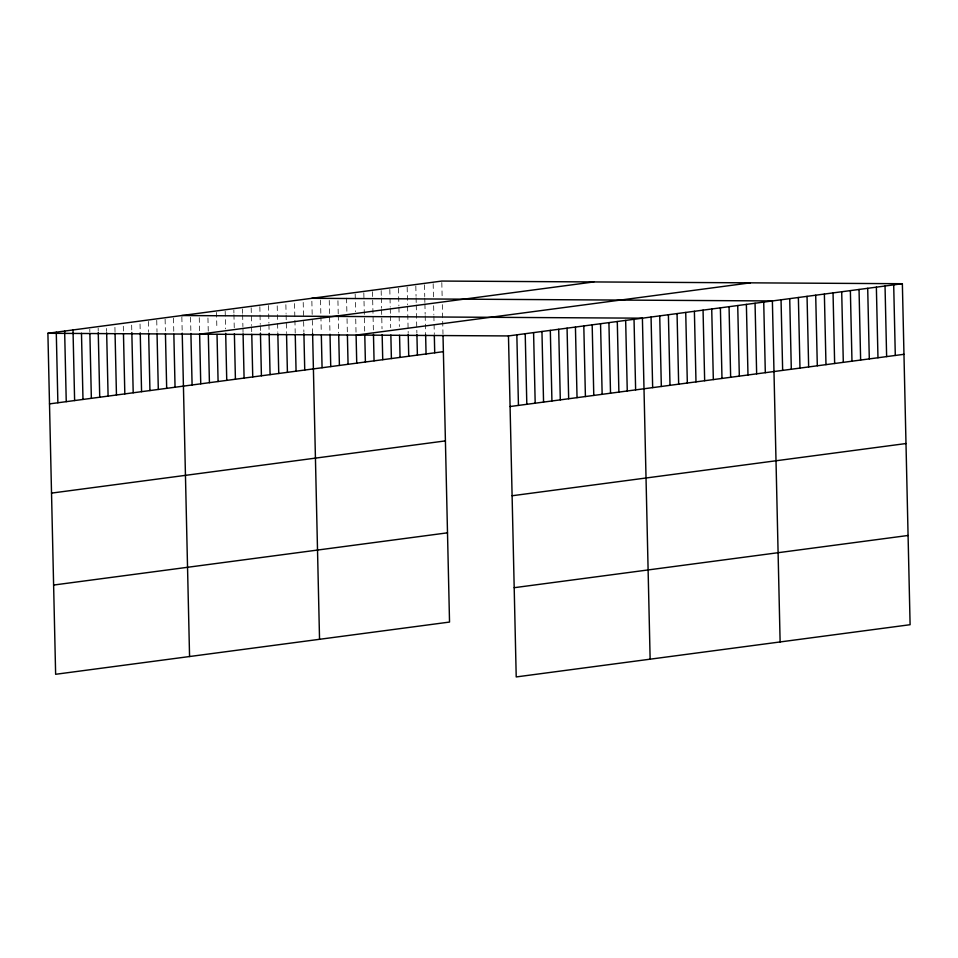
<?xml version="1.0" encoding="UTF-8"?>
<svg xmlns="http://www.w3.org/2000/svg" width="958" height="958" viewBox="0 0 958 958"><rect width="100%" height="100%" fill="white"/><g stroke="black" fill="none" stroke-linecap="round" stroke-linejoin="round"><path stroke-width="0.72" stroke-dasharray="4.79 3.59" d="M441.818 282.538L442.153 297.243M442.321 304.596L442.991 334.007M433.16 283.688L433.459 296.92M433.651 305.746L433.854 314.571M433.89 316.044L434.285 333.683M424.49 284.837L424.753 296.597M424.789 298.07L424.885 302.488M424.921 303.949L425.16 314.248M425.184 315.721L425.627 334.833M415.82 285.987L416.059 296.273M416.095 297.746L416.227 303.626M416.251 305.099L416.886 333.049M407.162 287.137L407.557 304.776M407.593 306.249L408.192 332.725M398.492 288.286L398.887 305.925M398.923 307.398L399.091 314.751M399.127 316.224L399.354 326.522M389.822 289.436L389.99 296.788M390.026 298.249L390.229 307.075M390.265 308.548L390.397 314.428M390.433 315.901L390.696 327.672M381.164 290.585L381.296 296.465M381.332 297.938L381.559 308.225M381.595 309.697L382.026 328.822M372.494 291.735L373.369 329.959M363.824 292.873L364.699 331.109M355.167 294.022L355.562 311.673M355.729 319.026L356.029 332.258M346.568 298.118L346.904 312.823M347.036 318.703L347.371 333.408M337.935 300.74L338.234 313.973M338.27 315.445L338.665 333.085M329.241 300.417L329.971 332.773M320.535 300.094L320.87 314.799M320.906 316.272L321.265 332.45M311.865 301.243L312.176 314.475M312.308 320.355L312.607 333.6M303.207 302.393L303.506 315.625M303.638 321.505L303.878 331.803M294.537 303.542L295.208 332.953M285.879 304.692L286.071 313.517M286.107 314.978L286.514 332.63M277.209 305.841L277.377 313.194M277.413 314.655L277.581 322.008M277.604 323.481L277.808 332.306M268.515 305.518L268.911 323.157M268.947 324.63L269.138 333.456M259.846 306.668L260.241 324.307M260.277 325.78L260.408 331.66M251.176 307.817L251.583 325.457M251.607 326.929L251.75 332.809M242.518 308.967L242.613 313.374M242.649 314.847L242.913 326.606M242.949 328.079L243.045 332.486M233.848 310.117L233.92 313.05M233.944 314.523L234.243 327.756M225.178 311.254L225.585 328.905M216.52 312.404L216.879 328.582M207.946 317.972L208.257 331.205M199.252 317.649L199.587 332.354M190.558 317.326L190.882 332.031M181.852 317.002L182.188 331.707M173.482 318.116L173.781 331.348M165.111 319.218L165.387 330.989M156.741 320.331L157.016 332.103M148.37 321.445L148.61 331.731M140.036 324.02L140.203 331.372M131.665 325.133L131.797 331.013M123.295 326.247L123.426 332.127M114.924 327.349L115.032 331.767M106.554 328.462L106.625 331.408M98.159 328.103L98.219 331.037M89.789 329.205L89.848 332.151"/><path stroke-width="1.44" d="M443.015 335.48L449.53 622.065L55.636 674.288L47.9 333.288L441.782 281.065L902.364 283.712L910.1 624.712L516.218 676.935L508.47 335.935L902.364 283.712M199.887 334.162L593.78 281.939M356.484 335.06L750.377 282.838M49.505 403.881L443.386 351.658M510.075 406.527L903.969 354.304M51.528 493.107L445.41 440.896M512.099 495.753L905.993 443.542M53.612 585.051L447.494 532.828M514.195 587.697L908.076 535.474M311.805 298.297L772.376 300.944L780.123 641.944M181.816 315.529L642.399 318.176L650.135 659.176M47.9 333.288L508.47 335.935M893.694 284.861L895.299 355.454M885.036 286.011L886.629 356.604M876.366 287.161L877.971 357.753M867.697 288.31L869.301 358.903M859.039 289.46L860.631 360.052M850.369 290.609L851.973 361.19M841.699 291.759L843.303 362.34M833.041 292.909L834.646 363.489M824.371 294.058L825.976 364.639M815.701 295.208L817.306 365.788M807.043 296.357L808.648 366.938M798.373 297.495L799.978 368.088M789.715 298.645L791.308 369.237M781.045 299.794L782.65 370.387M763.718 302.093L765.31 372.686M755.048 303.243L756.652 373.836M746.378 304.393L747.982 374.985M737.72 305.542L739.325 376.135M729.05 306.692L730.655 377.284M720.392 307.841L721.985 378.434M711.722 308.991L713.327 379.572M703.052 310.141L704.657 380.721M694.394 311.29L695.987 381.871M685.724 312.44L687.329 383.02M677.055 313.589L678.659 384.17M668.397 314.739L670.001 385.32M659.727 315.877L661.331 386.469M651.057 317.026L652.661 387.619M634.028 319.289L635.633 389.882M625.658 320.403L627.262 390.984M617.287 321.505L618.892 392.097M608.917 322.618L610.521 393.211M600.546 323.732L602.151 394.313M592.176 324.834L593.78 395.426M583.805 325.948L585.41 396.54M575.435 327.061L577.039 397.642M567.064 328.163L568.669 398.756M558.694 329.277L560.298 399.869M550.323 330.39L551.928 400.971M541.953 331.492L543.557 402.085M533.582 332.606L535.187 403.198M525.212 333.719L526.816 404.3M516.841 334.821L518.446 405.414M434.321 335.156L434.716 352.807M425.627 334.833L426.059 353.957M416.922 334.51L417.389 355.107M408.228 334.198L408.731 356.256M399.558 335.336L400.061 357.406M390.864 335.025L391.391 358.543M382.158 334.701L382.733 359.693M373.464 334.378L374.063 360.843M364.794 335.528L365.393 361.992M356.101 335.204L356.735 363.142M347.395 334.881L348.065 364.291M338.701 334.558L339.407 365.441M330.007 334.234L330.738 366.591M321.337 335.384L322.068 367.74M312.607 333.6L319.541 639.297M303.902 333.276L304.74 370.039M295.244 334.426L296.07 371.189M286.538 334.103L287.412 372.339M277.844 333.779L278.742 373.488M269.138 333.456L270.072 374.638M260.444 333.133L261.414 375.787M251.774 334.282L252.744 376.937M243.081 333.959L244.086 378.075M234.387 333.635L235.417 379.224M225.681 333.324L226.747 380.374M217.023 334.462L218.089 381.524M208.317 334.15L209.419 382.673M199.623 333.827L200.749 383.823M190.917 333.504L192.091 384.972M182.224 333.18L189.564 656.529M173.853 334.294L175.051 387.236M165.447 333.935L166.68 388.337M157.04 333.564L158.309 389.451M148.646 333.204L149.939 390.565M140.239 332.845L141.568 391.666M131.833 332.486L133.198 392.78M123.462 333.6L124.827 393.894M115.056 333.24L116.457 394.995M106.661 332.869L108.098 396.109M98.255 332.51L99.728 397.223M89.884 333.624L91.357 398.324M81.478 333.264L82.987 399.438M73.012 329.959L74.616 400.552M64.641 331.073L66.246 401.653M56.271 332.175L57.875 402.767"/></g></svg>
